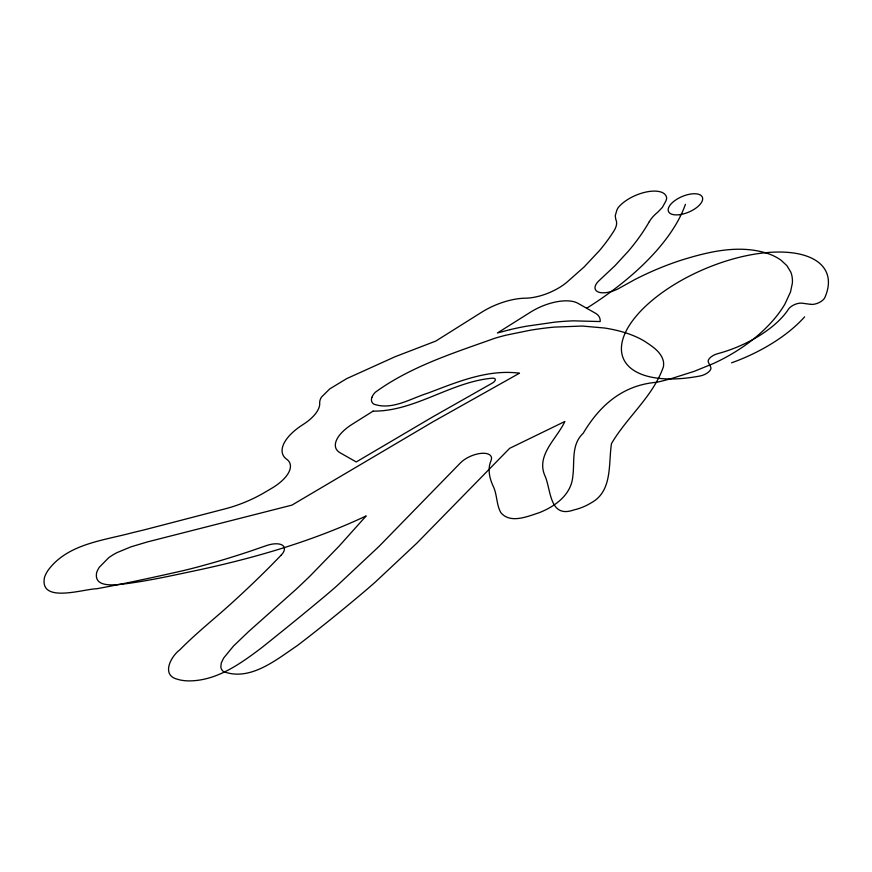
<?xml version="1.0" encoding="UTF-8"?>
<svg xmlns="http://www.w3.org/2000/svg" width="872" height="872" viewBox="0 0 872 872"><rect width="100%" height="100%" fill="white"/><g stroke="black" fill="none" stroke-linecap="round" stroke-linejoin="round"><path stroke-width="1.31" d="M509.913 329.681L497.411 332.984L530.677 312.067A36.766 16.917 -22.9 0 1 577.907 303.293L595.423 313.212A36.766 16.917 -22.9 0 1 600.176 321.55L573.144 320.842A215.569 99.201 -22.9 0 0 554.712 322.16L526.525 326.204A173.572 79.875 -22.9 0 0 509.913 329.671M649.302 221.684A36.766 16.917 -22.9 0 1 657.804 212.136L662.404 207.34L665.914 200.952A51.601 23.751 -22.9 0 0 666.666 198.347A27.577 12.688 -22.9 0 0 646.893 191.873A27.577 12.688 -22.9 0 0 618.085 207.776A55.47 25.528 -22.9 0 0 616.82 210.261L615.24 215.776L615.785 219.417A36.766 16.917 -22.9 0 1 614.052 230.731A223.297 102.765 -22.9 0 1 599.544 250.504L584.186 266.908L566.418 282.637A36.766 16.917 -22.9 0 1 525.38 298.191A45.954 21.146 -22.9 0 0 481.671 312.231L435.804 341.072L395.125 356.713L346.653 378.644L329.714 388.923L321.485 397.087A27.097 12.47 -22.9 0 0 319.697 403.169A36.766 16.917 -22.9 0 1 302.966 424.588A45.954 21.146 -22.9 0 0 286.725 459.282A36.766 16.917 -22.9 0 1 271.835 488.211L264.925 492.298A73.531 33.834 -22.9 0 1 224.747 508.943L145.918 529.424A555.529 255.66 -22.9 0 1 132.054 532.792C102.841 540.64 67.504 543.943 48.156 570.19A57.083 26.269 -22.9 0 0 44.548 577.21C38.804 604.045 83.69 588.938 96.683 588.753C125.579 583.499 154.279 577.199 182.924 570.713A337.998 155.543 -22.9 0 0 198.653 566.746L212.201 562.996A440.513 202.718 -22.9 0 0 251.659 550.712L265.993 545.752A18.377 8.458 -22.9 0 1 282.277 545.142A18.377 8.458 -22.9 0 1 281.155 555.17M649.28 221.684A261.84 120.5 -22.9 0 1 628.483 251.038L614.956 265.742L599.674 280.086A18.377 8.458 -22.9 0 0 598.497 292.087A18.377 8.458 -22.9 0 0 620.232 287.662L634.38 279.803A145.744 67.068 -22.9 0 1 680.367 260.466C708.489 251.637 739.674 244.04 768.581 253.796A131.563 60.55 -22.9 0 1 781.007 260.194L786.904 265.644L790.73 271.988A106.013 48.788 -22.9 0 1 792.343 283.269L790.501 291.989L784.964 303.979A140.501 64.659 -22.9 0 1 776.244 316.601C762.183 333.965 743.958 347.59 724.36 358.12A95.266 43.84 -22.9 0 1 713.296 363.58L694.025 371.407L671.048 378.688A169.419 77.968 -22.9 0 1 656.845 382.263C623.044 385.043 600.056 404.924 583.215 433.253C570.877 444.72 574.866 461.757 572.773 476.69C571.16 494.882 554.832 506.632 539.092 512.736C527.549 516.442 510.327 524.028 500.855 512.66C496.255 504.55 497.28 494.62 493.214 486.26C489.465 478.314 487.372 468.842 491.078 460.525A18.377 8.458 -22.9 0 0 481.693 453.32A18.377 8.458 -22.9 0 0 460.623 462.716L379.026 546.406L336.919 585.853A573.231 263.802 -22.9 0 1 327.937 593.625C306.225 611.882 284.163 629.737 262.014 647.449C240.367 663.865 216.005 681.468 187.567 680.879A51.47 23.686 -22.9 0 1 177.67 679.31C160.928 675.418 170.65 656.605 179.796 649.858C197.443 631.906 217.411 616.46 235.832 599.315A818.339 376.606 -22.9 0 0 281.144 555.17M685.414 204.321A222.883 102.569 -22.9 0 1 586.671 308.252M804.616 316.841A101.098 46.532 -22.9 0 1 731.553 362.828M371.886 397.381A22.607 10.41 -22.9 0 0 373.674 404.063C391.931 410.756 410.974 398.308 428.13 393.043C457.19 382.023 487.742 369.052 519.494 373.194L432.992 421.776L291.913 505.128L147.608 541.872L131.051 546.809L117.066 552.586A30.564 14.061 -22.9 0 0 108.706 557.731L99.343 567.225A40.472 18.628 -22.9 0 0 96.618 572.762C93.555 588.742 116.794 584.676 126.233 583.695C146.769 580.948 167.053 576.708 187.306 572.37C248.673 559.693 309.298 542.678 366.175 515.93L339.001 546.243L310.465 575.596A626.957 288.523 -22.9 0 1 295.237 590.082L248.487 631.677L233.522 646.021L223.646 658.066L221.259 662.993L220.823 667.091A30.357 13.974 -22.9 0 0 223.515 671.593C250.199 681.653 276.468 659.603 297.45 645.509C320.874 627.589 343.808 608.994 366.316 589.908A647.602 298.028 -22.9 0 0 375.254 582.125L416.827 543.191L509.64 448.339L564.86 421.481C556.848 438.921 535.179 455.555 545.349 476.712C551.148 491.198 549.752 518.567 573.961 509.902A27.119 12.48 -22.9 0 0 582.54 507.21A26.574 12.23 -22.9 0 0 590.976 502.959C612.787 491.307 608.318 464.068 611.468 443.597C627.055 416.958 653.335 396.182 663.45 366.654A67.057 30.858 -22.9 0 0 663.341 361.052C661.009 351.623 651.918 346.13 644.354 341.094A210.741 96.988 -22.9 0 0 623.763 332.276A222.894 102.58 -22.9 0 0 604.601 328.025L582.224 326.041L554.189 327.109A223.308 102.765 -22.9 0 0 530.111 330.259L506.098 335.164A133.372 61.378 -22.9 0 0 494.98 338.205C453.909 352.92 410.658 366.447 375.2 392.356A21.996 10.126 -22.9 0 0 371.897 397.37M373.107 411.126L352.31 424.195A36.766 16.917 -22.9 0 0 340.102 452.797L356.267 461.953L432.087 417.263L492.255 383.135A5.515 2.54 -22.9 0 0 495.329 379.614A5.515 2.54 -22.9 0 0 492.015 378.219C450.573 382.023 414.756 411.573 373.107 411.126M810.807 304.361L802.055 303.183A9.189 4.229 -22.9 0 0 788.452 309.189A73.531 33.834 -22.9 0 1 717.678 353.683A9.189 4.229 -22.9 0 0 708.337 362.109L710.767 367.254A9.189 4.229 -22.9 0 1 700.271 375.941A110.297 50.761 -22.9 0 1 624.603 334.358A110.297 50.761 -22.9 0 1 751.261 254.744A110.297 50.761 -22.9 0 1 824.792 297.657A9.189 4.229 -22.9 0 1 810.807 304.361M679.528 214.686A18.377 8.458 -22.9 0 0 702.407 197.301A18.377 8.458 -22.9 0 0 674.318 200.985A18.377 8.458 -22.9 0 0 679.528 214.686"/></g></svg>
